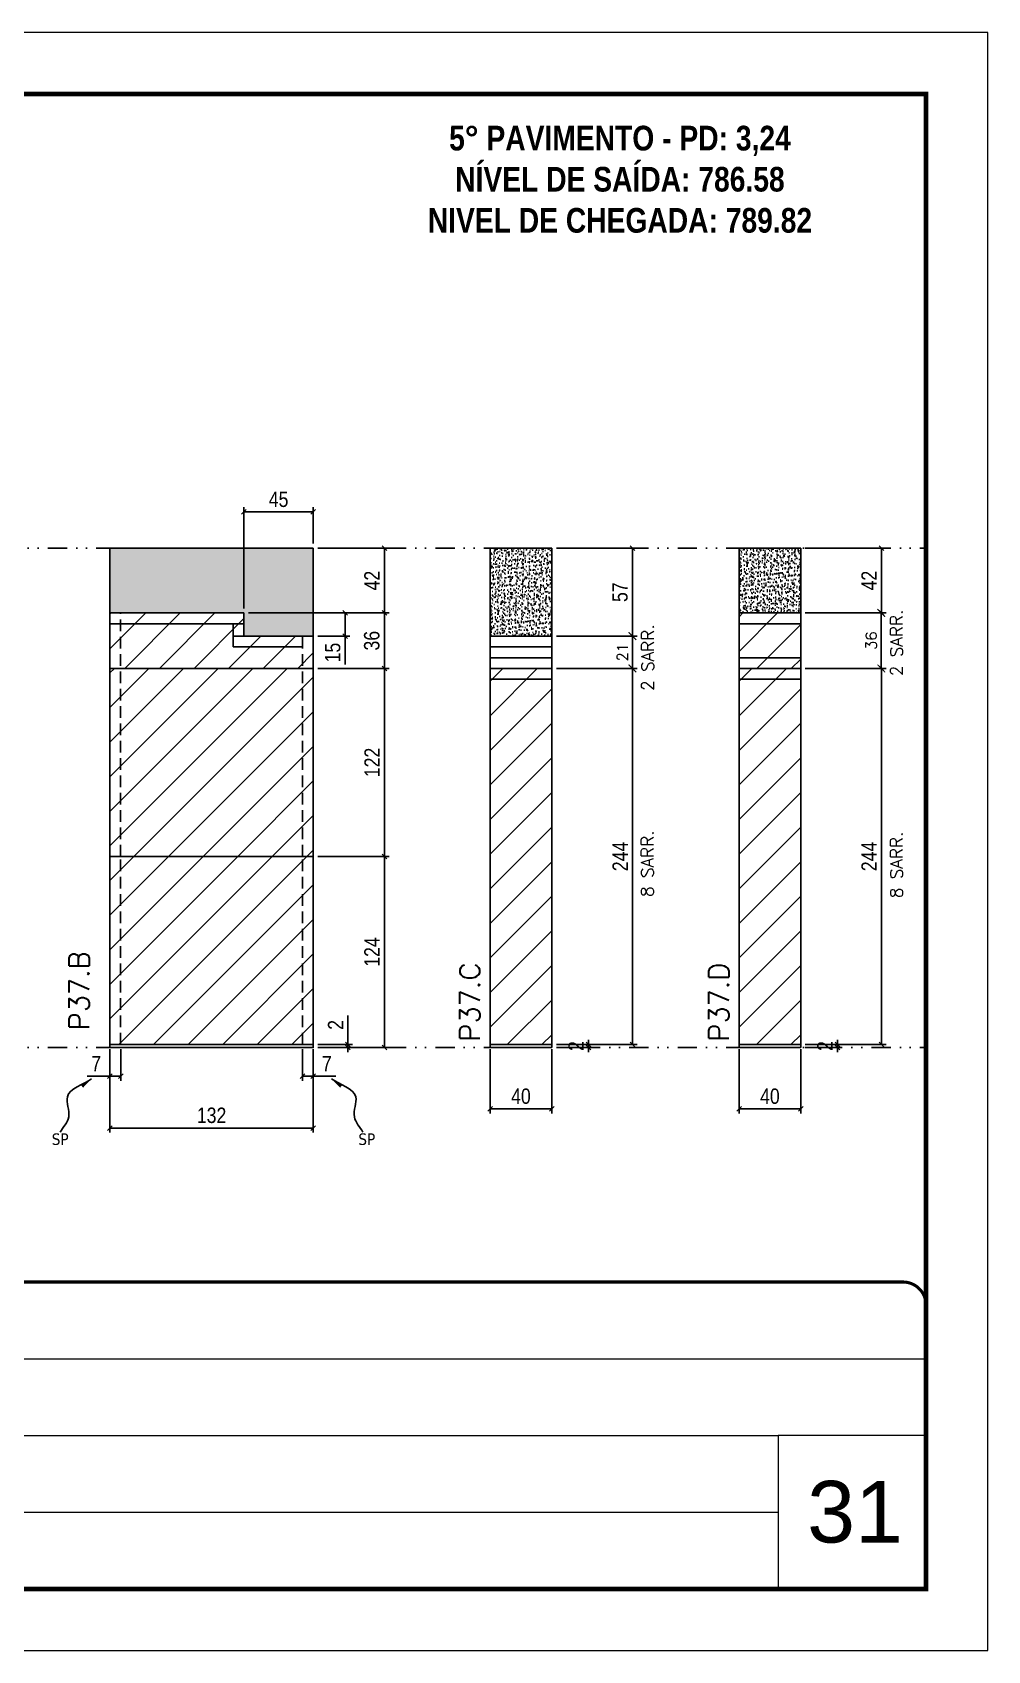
# Model space of a CAD drawing. Extents: x 28748 to 35002, y 14885 to 43501.
# Drawn here: x 32810 to 33430, y 34411 to 35461 of the extents above; entities that cross this region are included whole.
import ezdxf

# ---------------------------------------------------------------- set-up
doc = ezdxf.new("R2010")
doc.units = 0
for name, pattern in [('CONTINUO', [0]), ('DASHED', [0.75, 0.5, -0.25]), ('DIVIDE2', [0.625, 0.25, -0.125, 0, -0.125, 0, -0.125]), ('HIDDEN', [0.375, 0.25, -0.125])]:
    doc.linetypes.add(name, pattern=pattern)
for name, color, linetype, lineweight in [('CARIMBO', 255, 'Continuous', 9), ('Folhas', 255, 'Continuous', 9), ('Hachura', 251, 'Continuous', 9), ('SARRAFO DE PRESSAO', 251, 'DASHED', 9), ('Texto Seção', 7, 'Continuous', 15)]:
    doc.layers.add(name, color=color, linetype=linetype, lineweight=lineweight)
for name, color, linetype in [('COTA', 241, 'Continuous'), ('FUNDOS', 1, 'Continuous'), ('NOMENCLATURA', 7, 'Continuous'), ('Nível', 160, 'Continuous'), ('Painéis', 200, 'Continuous'), ('SARR_2.2x7', 40, 'Continuous'), ('Sarrafo de Pressão', 42, 'HIDDEN'), ('texto', 7, 'Continuous')]:
    doc.layers.add(name, color=color, linetype=linetype)
doc.styles.add('ARIAL', font='arial.ttf')
doc.styles.add('COTA TECNICA', font='techl___.ttf', dxfattribs={"height": 10})
doc.styles.add('COTA TECNICA-50', font='techl___.ttf', dxfattribs={"height": 10})
doc.styles.add('REGUA-120', font='ROMANS.shx', dxfattribs={"height": 15})
doc.styles.add('ROMANC', font='techb___.ttf', dxfattribs={"height": 2.5})
doc.styles.add('ROMANS', font='romans.shx')
doc.styles.get("Standard").update_dxf_attribs({"font": 'arial.ttf'})
doc.dimstyles.new('COTA PAINEL-50', dxfattribs={"dimtxt": 10, "dimasz": 3, "dimexe": 3, "dimexo": 3, "dimgap": 3, "dimtad": 1, "dimdec": 1, "dimzin": 12, "dimdsep": 46, "dimtxsty": 'COTA TECNICA-50', "dimblk1": 'OBLIQUE', "dimblk2": 'OBLIQUE', "dimsah": 1, "dimcen": 0.9, "dimclrd": 4, "dimclre": 4, "dimclrt": 240, "dimadec": 1, "dimazin": 3, "dimtfac": 1, "dimtdec": 1, "dimtmove": 0, "dimatfit": 3, "dimfxl": 1, "dimtolj": 1, "dimtzin": 12, "dimarcsym": 0})
doc.dimstyles.new('Cota Paínel', dxfattribs={"dimtxt": 7, "dimasz": 5, "dimexe": 3, "dimexo": 3, "dimgap": 3, "dimtad": 1, "dimdec": 1, "dimzin": 12, "dimdsep": 46, "dimtxsty": 'ROMANS', "dimblk": 'ARCHTICK', "dimcen": 0, "dimclrd": 4, "dimclre": 4, "dimclrt": 1, "dimadec": 1, "dimazin": 3, "dimtfac": 1, "dimtdec": 1, "dimtmove": 0, "dimatfit": 3, "dimldrblk": 'OBLIQUE', "dimfxl": 1, "dimtolj": 1, "dimtzin": 12, "dimarcsym": 0})
doc.dimstyles.new('PAINEL', dxfattribs={"dimtxt": 10, "dimasz": 3, "dimexe": 3, "dimexo": 3, "dimgap": 3, "dimtad": 1, "dimdec": 1, "dimzin": 12, "dimdsep": 46, "dimtxsty": 'COTA TECNICA', "dimblk1": 'OBLIQUE', "dimblk2": 'OBLIQUE', "dimsah": 1, "dimcen": 0.9, "dimclrd": 4, "dimclre": 4, "dimclrt": 240, "dimadec": 1, "dimazin": 3, "dimtfac": 1, "dimtdec": 1, "dimtmove": 0, "dimatfit": 3, "dimfxl": 1, "dimtolj": 1, "dimtzin": 12, "dimarcsym": 0})
doc.dimstyles.get("Standard").update_dxf_attribs({"dimtxt": 0.18, "dimasz": 0.18, "dimexe": 0.18, "dimexo": 0.0625, "dimgap": 0.09, "dimtad": 0, "dimtih": 1, "dimtoh": 1, "dimdec": 4, "dimzin": 0, "dimdsep": 46, "dimtxsty": 'Standard', "dimcen": 0.09, "dimadec": 0, "dimazin": 0, "dimtfac": 1, "dimtdec": 4, "dimtofl": 0, "dimtmove": 0, "dimatfit": 3, "dimfxl": 1, "dimtolj": 1, "dimtzin": 0, "dimarcsym": 0})
pattern_1 = [(45, (-98674.158, 2517.664), (-11.2253202, 11.2253202), [])]

# ---------------------------------------------------------------- blocks, each defined once
blk = doc.blocks.new('9999999999')
at = {"color": 30, "linetype": 'CONTINUO'}
for p, q in [((98564.6, 34379.6), (99584, 34379.6)), ((98564.6, 34329.8), (99488, 34329.8)), ((99584, 34329.8), (99488, 34329.8)), ((99488, 34329.8), (99488, 34230.2)), ((98564.6, 34280), (99488, 34280))]:
    blk.add_line(p, q, dxfattribs=at)
at = {"color": 30, "linetype": 'CONTINUO', "const_width": 2}
blk.add_lwpolyline([(99584, 34230.2), (99584, 34414.4, 0.414214), (99569, 34429.4), (98229, 34429.4, 0.414214), (98214, 34414.4), (98214, 34245.2, 0.414214), (98229, 34230.2), (99584, 34230.2)], format="xyb", dxfattribs=at)
at = {"layer": 'Folhas'}
blk.add_lwpolyline([(98139, 34190.2), (99624, 34190.2), (99624, 35240.2), (98139, 35240.2)], close=True, dxfattribs=at)
at = {"layer": 'Folhas', "color": 30, "const_width": 3}
blk.add_lwpolyline([(98214, 34230.2), (99584, 34230.2), (99584, 35200.2), (98214, 35200.2)], close=True, dxfattribs=at)
blk = doc.blocks.new('_Oblique')
at = {"color": 0, "linetype": 'ByBlock', "lineweight": -2}
blk.add_line((-0.5, -0.5), (0.5, 0.5), dxfattribs=at)
blk = doc.blocks.new('*D707')
at = {"layer": 'COTA', "color": 4, "lineweight": -2, "transparency": 16777216}
for p, q in [((33150.4, 35048), (33202.8, 35048)), ((33199.8, 34804), (33199.8, 35048)), ((33150.4, 34804), (33202.8, 34804))]:
    blk.add_line(p, q, dxfattribs=at)
at = {"layer": 'Defpoints', "color": 0, "transparency": 16777216}
for p in [(33147.4, 35048), (33199.8, 35048), (33147.4, 34804)]:
    blk.add_point(p, dxfattribs=at)
at = {"layer": 'COTA', "color": 4, "lineweight": -2, "transparency": 16777216, "xscale": 3, "yscale": 3, "zscale": 3}
for p, rotation in [((33199.8, 35048), 90), ((33199.8, 34804), 270)]:
    blk.add_blockref('_Oblique', p, dxfattribs=dict(at, rotation=rotation))
at = {"layer": 'COTA', "color": 240, "transparency": 16777216, "insert": (33191.8, 34926), "char_height": 10, "attachment_point": 5, "rotation": 90, "style": 'COTA TECNICA'}
blk.add_mtext('\\A1;244', dxfattribs=at)
blk = doc.blocks.new('*D708')
at = {"layer": 'COTA', "color": 4, "lineweight": -2, "transparency": 16777216}
for p, q in [((33150.4, 35126), (33202.8, 35126)), ((33199.8, 35069), (33199.8, 35126)), ((33150.4, 35069), (33202.8, 35069))]:
    blk.add_line(p, q, dxfattribs=at)
at = {"layer": 'Defpoints', "color": 0, "transparency": 16777216}
for p in [(33147.4, 35126), (33199.8, 35126), (33147.4, 35069)]:
    blk.add_point(p, dxfattribs=at)
at = {"layer": 'COTA', "color": 4, "lineweight": -2, "transparency": 16777216, "xscale": 3, "yscale": 3, "zscale": 3}
for p, rotation in [((33199.8, 35126), 90), ((33199.8, 35069), 270)]:
    blk.add_blockref('_Oblique', p, dxfattribs=dict(at, rotation=rotation))
at = {"layer": 'COTA', "color": 240, "transparency": 16777216, "insert": (33191.7, 35097.5), "char_height": 10, "attachment_point": 5, "rotation": 90, "style": 'COTA TECNICA'}
blk.add_mtext('\\A1;57', dxfattribs=at)
blk = doc.blocks.new('*D709')
at = {"layer": 'COTA', "color": 4, "lineweight": -2, "transparency": 16777216}
for p, q in [((33107.4, 34801), (33107.4, 34759.3)), ((33147.4, 34801), (33147.4, 34759.3)), ((33107.4, 34762.3), (33147.4, 34762.3))]:
    blk.add_line(p, q, dxfattribs=at)
at = {"layer": 'Defpoints', "color": 0, "transparency": 16777216}
for p in [(33107.4, 34804), (33147.4, 34804), (33147.4, 34762.3)]:
    blk.add_point(p, dxfattribs=at)
at = {"layer": 'COTA', "color": 4, "lineweight": -2, "transparency": 16777216, "xscale": 3, "yscale": 3, "zscale": 3, "rotation": 180}
blk.add_blockref('_Oblique', (33107.4, 34762.3), dxfattribs=at)
at = {"layer": 'COTA', "color": 4, "lineweight": -2, "transparency": 16777216, "xscale": 3, "yscale": 3, "zscale": 3}
blk.add_blockref('_Oblique', (33147.4, 34762.3), dxfattribs=at)
at = {"layer": 'COTA', "color": 240, "transparency": 16777216, "insert": (33127.4, 34770.4), "char_height": 10, "attachment_point": 5, "style": 'COTA TECNICA'}
blk.add_mtext('\\A1;40', dxfattribs=at)
blk = doc.blocks.new('*D710')
at = {"layer": 'COTA', "color": 4, "lineweight": -2, "transparency": 16777216}
for p, q in [((33150.4, 34804), (33174.2, 34804)), ((33150.4, 34802), (33174.2, 34802)), ((33171.2, 34804), (33171.2, 34807)), ((33171.2, 34802), (33171.2, 34804)), ((33171.2, 34802), (33171.2, 34799))]:
    blk.add_line(p, q, dxfattribs=at)
at = {"layer": 'Defpoints', "color": 0, "transparency": 16777216}
for p in [(33147.4, 34804), (33147.4, 34802), (33171.2, 34804)]:
    blk.add_point(p, dxfattribs=at)
at = {"layer": 'COTA', "color": 4, "lineweight": -2, "transparency": 16777216, "xscale": 3, "yscale": 3, "zscale": 3}
for p, rotation in [((33171.2, 34804), 270), ((33171.2, 34802), 90)]:
    blk.add_blockref('_Oblique', p, dxfattribs=dict(at, rotation=rotation))
at = {"layer": 'COTA', "color": 240, "transparency": 16777216, "insert": (33163.2, 34803), "char_height": 10, "attachment_point": 5, "rotation": 90, "style": 'COTA TECNICA-50'}
blk.add_mtext('\\A1;2', dxfattribs=at)
blk = doc.blocks.new('*D673')
at = {"layer": 'COTA', "color": 4, "lineweight": -2, "transparency": 16777216}
for p, q in [((32860.6, 34801), (32860.6, 34746.8)), ((32992.6, 34801), (32992.6, 34746.8)), ((32860.6, 34749.8), (32992.6, 34749.8))]:
    blk.add_line(p, q, dxfattribs=at)
at = {"layer": 'Defpoints', "color": 0, "transparency": 16777216}
for p in [(32860.6, 34804), (32992.6, 34804), (32992.6, 34749.8)]:
    blk.add_point(p, dxfattribs=at)
at = {"layer": 'COTA', "color": 4, "lineweight": -2, "transparency": 16777216, "xscale": 3, "yscale": 3, "zscale": 3, "rotation": 180}
blk.add_blockref('_Oblique', (32860.6, 34749.8), dxfattribs=at)
at = {"layer": 'COTA', "color": 4, "lineweight": -2, "transparency": 16777216, "xscale": 3, "yscale": 3, "zscale": 3}
blk.add_blockref('_Oblique', (32992.6, 34749.8), dxfattribs=at)
at = {"layer": 'COTA', "color": 240, "transparency": 16777216, "insert": (32926.6, 34758), "char_height": 10, "attachment_point": 5, "style": 'COTA TECNICA'}
blk.add_mtext('\\A1;132', dxfattribs=at)
blk = doc.blocks.new('*D674')
at = {"layer": 'COTA', "color": 4, "lineweight": -2, "transparency": 16777216}
for p, q in [((32995.6, 34926), (33041.8, 34926)), ((33038.8, 34802), (33038.8, 34926)), ((32995.6, 34802), (33041.8, 34802))]:
    blk.add_line(p, q, dxfattribs=at)
at = {"layer": 'Defpoints', "color": 0, "transparency": 16777216}
for p in [(32992.6, 34926), (33038.8, 34926), (32992.6, 34802)]:
    blk.add_point(p, dxfattribs=at)
at = {"layer": 'COTA', "color": 4, "lineweight": -2, "transparency": 16777216, "xscale": 3, "yscale": 3, "zscale": 3}
for p, rotation in [((33038.8, 34926), 90), ((33038.8, 34802), 270)]:
    blk.add_blockref('_Oblique', p, dxfattribs=dict(at, rotation=rotation))
at = {"layer": 'COTA', "color": 240, "transparency": 16777216, "insert": (33030.7, 34864), "char_height": 10, "attachment_point": 5, "rotation": 90, "style": 'COTA TECNICA-50'}
blk.add_mtext('\\A1;124', dxfattribs=at)
blk = doc.blocks.new('*D675')
at = {"layer": 'COTA', "color": 4, "lineweight": -2, "transparency": 16777216}
for p, q in [((33015.1, 34804), (33015.1, 34822.8)), ((32995.6, 34804), (33018.1, 34804)), ((32995.6, 34802), (33018.1, 34802)), ((33015.1, 34802), (33015.1, 34804)), ((33015.1, 34802), (33015.1, 34799))]:
    blk.add_line(p, q, dxfattribs=at)
at = {"layer": 'Defpoints', "color": 0, "transparency": 16777216}
for p in [(32992.6, 34804), (32992.6, 34802), (33015.1, 34802)]:
    blk.add_point(p, dxfattribs=at)
at = {"layer": 'COTA', "color": 4, "lineweight": -2, "transparency": 16777216, "xscale": 3, "yscale": 3, "zscale": 3}
for p, rotation in [((33015.1, 34804), 270), ((33015.1, 34802), 90)]:
    blk.add_blockref('_Oblique', p, dxfattribs=dict(at, rotation=rotation))
at = {"layer": 'COTA', "color": 240, "transparency": 16777216, "insert": (33007.1, 34816.7), "char_height": 10, "attachment_point": 5, "rotation": 90, "style": 'COTA TECNICA-50'}
blk.add_mtext('\\A1;2', dxfattribs=at)
blk = doc.blocks.new('*D676')
at = {"layer": 'COTA', "color": 4, "linetype": 'ByBlock', "lineweight": -2, "transparency": 16777216}
for p, q in [((32995.6, 35048), (33041.8, 35048)), ((33038.8, 34926), (33038.8, 35048)), ((32995.6, 34926), (33041.8, 34926))]:
    blk.add_line(p, q, dxfattribs=at)
at = {"layer": 'Defpoints', "color": 0, "linetype": 'ByBlock', "transparency": 16777216}
for p in [(32992.6, 35048), (33038.8, 35048), (32992.6, 34926)]:
    blk.add_point(p, dxfattribs=at)
at = {"layer": 'COTA', "color": 4, "linetype": 'ByBlock', "lineweight": -2, "transparency": 16777216, "xscale": 3, "yscale": 3, "zscale": 3}
for p, rotation in [((33038.8, 35048), 90), ((33038.8, 34926), 270)]:
    blk.add_blockref('_Oblique', p, dxfattribs=dict(at, rotation=rotation))
at = {"layer": 'COTA', "color": 240, "linetype": 'ByBlock', "transparency": 16777216, "insert": (33030.8, 34987), "char_height": 10, "attachment_point": 5, "rotation": 90, "style": 'COTA TECNICA'}
blk.add_mtext('\\A1;122', dxfattribs=at)
blk = doc.blocks.new('*D677')
at = {"layer": 'COTA', "color": 4, "lineweight": -2, "transparency": 16777216}
for p, q in [((32860.6, 34799), (32860.6, 34780.5)), ((32867.6, 34801), (32867.6, 34780.5)), ((32860.6, 34783.5), (32845.8, 34783.5)), ((32867.6, 34783.5), (32860.6, 34783.5))]:
    blk.add_line(p, q, dxfattribs=at)
at = {"layer": 'Defpoints', "color": 0, "transparency": 16777216}
for p in [(32860.6, 34802), (32867.6, 34804), (32860.6, 34783.5)]:
    blk.add_point(p, dxfattribs=at)
at = {"layer": 'COTA', "color": 4, "lineweight": -2, "transparency": 16777216, "xscale": 3, "yscale": 3, "zscale": 3, "rotation": 180}
blk.add_blockref('_Oblique', (32860.6, 34783.5), dxfattribs=at)
at = {"layer": 'COTA', "color": 4, "lineweight": -2, "transparency": 16777216, "xscale": 3, "yscale": 3, "zscale": 3}
blk.add_blockref('_Oblique', (32867.6, 34783.5), dxfattribs=at)
at = {"layer": 'COTA', "color": 240, "transparency": 16777216, "insert": (32851.7, 34791.6), "char_height": 10, "attachment_point": 5, "style": 'COTA TECNICA-50'}
blk.add_mtext('\\A1;7', dxfattribs=at)
blk = doc.blocks.new('*D678')
at = {"layer": 'COTA', "color": 4, "lineweight": -2, "transparency": 16777216}
for p, q in [((32985.6, 34801), (32985.6, 34780.5)), ((32992.6, 34799), (32992.6, 34780.5)), ((32985.6, 34783.5), (32992.6, 34783.5)), ((32992.6, 34783.5), (33007.3, 34783.5))]:
    blk.add_line(p, q, dxfattribs=at)
at = {"layer": 'Defpoints', "color": 0, "transparency": 16777216}
for p in [(32985.6, 34804), (32992.6, 34802), (32992.6, 34783.5)]:
    blk.add_point(p, dxfattribs=at)
at = {"layer": 'COTA', "color": 4, "lineweight": -2, "transparency": 16777216, "xscale": 3, "yscale": 3, "zscale": 3, "rotation": 180}
blk.add_blockref('_Oblique', (32985.6, 34783.5), dxfattribs=at)
at = {"layer": 'COTA', "color": 4, "lineweight": -2, "transparency": 16777216, "xscale": 3, "yscale": 3, "zscale": 3}
blk.add_blockref('_Oblique', (32992.6, 34783.5), dxfattribs=at)
at = {"layer": 'COTA', "color": 240, "transparency": 16777216, "insert": (33001.4, 34791.6), "char_height": 10, "attachment_point": 5, "style": 'COTA TECNICA-50'}
blk.add_mtext('\\A1;7', dxfattribs=at)
blk = doc.blocks.new('*D1707')
at = {"layer": 'Defpoints', "color": 0, "linetype": 'ByBlock', "transparency": 16777216}
for p in [(32947.6, 35084), (33038.8, 35084), (32992.6, 35048)]:
    blk.add_point(p, dxfattribs=at)
at = {"layer": 'FUNDOS', "color": 4, "linetype": 'ByBlock', "lineweight": -2, "transparency": 16777216}
for p, q in [((32950.6, 35084), (33041.8, 35084)), ((33038.8, 35048), (33038.8, 35084)), ((32995.6, 35048), (33041.8, 35048))]:
    blk.add_line(p, q, dxfattribs=at)
at = {"layer": 'FUNDOS', "color": 4, "linetype": 'ByBlock', "lineweight": -2, "transparency": 16777216, "xscale": 3, "yscale": 3, "zscale": 3}
for p, rotation in [((33038.8, 35084), 90), ((33038.8, 35048), 270)]:
    blk.add_blockref('_Oblique', p, dxfattribs=dict(at, rotation=rotation))
at = {"layer": 'FUNDOS', "color": 240, "linetype": 'ByBlock', "transparency": 16777216, "insert": (33030.6, 35066), "char_height": 10, "attachment_point": 5, "rotation": 90, "style": 'COTA TECNICA'}
blk.add_mtext('\\A1;36', dxfattribs=at)
blk = doc.blocks.new('*D679')
at = {"layer": 'COTA', "color": 4, "lineweight": -2, "transparency": 16777216}
for p, q in [((33312, 35048), (33364.5, 35048)), ((33361.5, 34804), (33361.5, 35048)), ((33312, 34804), (33364.5, 34804))]:
    blk.add_line(p, q, dxfattribs=at)
at = {"layer": 'Defpoints', "color": 0, "transparency": 16777216}
for p in [(33309, 35048), (33361.5, 35048), (33309, 34804)]:
    blk.add_point(p, dxfattribs=at)
at = {"layer": 'COTA', "color": 4, "lineweight": -2, "transparency": 16777216, "xscale": 3, "yscale": 3, "zscale": 3}
for p, rotation in [((33361.5, 35048), 90), ((33361.5, 34804), 270)]:
    blk.add_blockref('_Oblique', p, dxfattribs=dict(at, rotation=rotation))
at = {"layer": 'COTA', "color": 240, "transparency": 16777216, "insert": (33353.4, 34926), "char_height": 10, "attachment_point": 5, "rotation": 90, "style": 'COTA TECNICA'}
blk.add_mtext('\\A1;244', dxfattribs=at)
blk = doc.blocks.new('*D680')
at = {"layer": 'COTA', "color": 4, "lineweight": -2, "transparency": 16777216}
for p, q in [((33312, 35126), (33364.5, 35126)), ((33361.5, 35084), (33361.5, 35126)), ((33312, 35084), (33364.5, 35084))]:
    blk.add_line(p, q, dxfattribs=at)
at = {"layer": 'Defpoints', "color": 0, "transparency": 16777216}
for p in [(33309, 35126), (33361.5, 35126), (33309, 35084)]:
    blk.add_point(p, dxfattribs=at)
at = {"layer": 'COTA', "color": 4, "lineweight": -2, "transparency": 16777216, "xscale": 3, "yscale": 3, "zscale": 3}
for p, rotation in [((33361.5, 35126), 90), ((33361.5, 35084), 270)]:
    blk.add_blockref('_Oblique', p, dxfattribs=dict(at, rotation=rotation))
at = {"layer": 'COTA', "color": 240, "transparency": 16777216, "insert": (33353.4, 35105), "char_height": 10, "attachment_point": 5, "rotation": 90, "style": 'COTA TECNICA'}
blk.add_mtext('\\A1;42', dxfattribs=at)
blk = doc.blocks.new('*D681')
at = {"layer": 'COTA', "color": 4, "lineweight": -2, "transparency": 16777216}
for p, q in [((33269, 34801), (33269, 34759.3)), ((33309, 34801), (33309, 34759.3)), ((33269, 34762.3), (33309, 34762.3))]:
    blk.add_line(p, q, dxfattribs=at)
at = {"layer": 'Defpoints', "color": 0, "transparency": 16777216}
for p in [(33269, 34804), (33309, 34804), (33309, 34762.3)]:
    blk.add_point(p, dxfattribs=at)
at = {"layer": 'COTA', "color": 4, "lineweight": -2, "transparency": 16777216, "xscale": 3, "yscale": 3, "zscale": 3, "rotation": 180}
blk.add_blockref('_Oblique', (33269, 34762.3), dxfattribs=at)
at = {"layer": 'COTA', "color": 4, "lineweight": -2, "transparency": 16777216, "xscale": 3, "yscale": 3, "zscale": 3}
blk.add_blockref('_Oblique', (33309, 34762.3), dxfattribs=at)
at = {"layer": 'COTA', "color": 240, "transparency": 16777216, "insert": (33289, 34770.4), "char_height": 10, "attachment_point": 5, "style": 'COTA TECNICA'}
blk.add_mtext('\\A1;40', dxfattribs=at)
blk = doc.blocks.new('*D682')
at = {"layer": 'COTA', "color": 4, "lineweight": -2, "transparency": 16777216}
for p, q in [((33312, 34804), (33335.8, 34804)), ((33312, 34802), (33335.8, 34802)), ((33332.8, 34804), (33332.8, 34807)), ((33332.8, 34802), (33332.8, 34804)), ((33332.8, 34802), (33332.8, 34799))]:
    blk.add_line(p, q, dxfattribs=at)
at = {"layer": 'Defpoints', "color": 0, "transparency": 16777216}
for p in [(33309, 34804), (33309, 34802), (33332.8, 34804)]:
    blk.add_point(p, dxfattribs=at)
at = {"layer": 'COTA', "color": 4, "lineweight": -2, "transparency": 16777216, "xscale": 3, "yscale": 3, "zscale": 3}
for p, rotation in [((33332.8, 34804), 270), ((33332.8, 34802), 90)]:
    blk.add_blockref('_Oblique', p, dxfattribs=dict(at, rotation=rotation))
at = {"layer": 'COTA', "color": 240, "transparency": 16777216, "insert": (33324.8, 34803), "char_height": 10, "attachment_point": 5, "rotation": 90, "style": 'COTA TECNICA-50'}
blk.add_mtext('\\A1;2', dxfattribs=at)
blk = doc.blocks.new('_ArchTick')
at = {"color": 0, "linetype": 'ByBlock', "const_width": 0.15}
blk.add_lwpolyline([(-0.5, -0.5), (0.5, 0.5)], dxfattribs=at)
blk = doc.blocks.new('*D1708')
at = {"layer": 'COTA', "color": 4, "lineweight": -2, "transparency": 16777216}
for p, q in [((33312, 35084), (33364.3, 35084)), ((33361.3, 35048), (33361.3, 35084)), ((33312, 35048), (33364.3, 35048))]:
    blk.add_line(p, q, dxfattribs=at)
at = {"layer": 'Defpoints', "color": 0, "transparency": 16777216}
for p in [(33309, 35084), (33361.3, 35084), (33309, 35048)]:
    blk.add_point(p, dxfattribs=at)
at = {"layer": 'COTA', "color": 4, "lineweight": -2, "transparency": 16777216, "xscale": 5, "yscale": 5, "zscale": 5}
for p, rotation in [((33361.3, 35084), 90), ((33361.3, 35048), 270)]:
    blk.add_blockref('_ArchTick', p, dxfattribs=dict(at, rotation=rotation))
at = {"layer": 'COTA', "color": 1, "transparency": 16777216, "insert": (33354.8, 35066), "char_height": 7, "attachment_point": 5, "rotation": 90, "style": 'ROMANS'}
blk.add_mtext('\\A1;36', dxfattribs=at)
blk = doc.blocks.new('*D1709')
at = {"layer": 'COTA', "color": 4, "lineweight": -2, "transparency": 16777216}
for p, q in [((33150.4, 35069), (33202.8, 35069)), ((33199.8, 35048), (33199.8, 35069)), ((33150.4, 35048), (33202.8, 35048))]:
    blk.add_line(p, q, dxfattribs=at)
at = {"layer": 'Defpoints', "color": 0, "transparency": 16777216}
for p in [(33147.4, 35069), (33199.8, 35069), (33147.4, 35048)]:
    blk.add_point(p, dxfattribs=at)
at = {"layer": 'COTA', "color": 4, "lineweight": -2, "transparency": 16777216, "xscale": 5, "yscale": 5, "zscale": 5}
for p, rotation in [((33199.8, 35069), 90), ((33199.8, 35048), 270)]:
    blk.add_blockref('_ArchTick', p, dxfattribs=dict(at, rotation=rotation))
at = {"layer": 'COTA', "color": 1, "transparency": 16777216, "insert": (33193.3, 35058.5), "char_height": 7, "attachment_point": 5, "rotation": 90, "style": 'ROMANS'}
blk.add_mtext('\\A1;21', dxfattribs=at)
blk = doc.blocks.new('*D1434')
at = {"layer": 'COTA', "color": 4, "lineweight": -2, "transparency": 16777216}
for p, q in [((32995.6, 35126), (33041.8, 35126)), ((33038.8, 35084), (33038.8, 35126)), ((32950.6, 35084), (33041.8, 35084))]:
    blk.add_line(p, q, dxfattribs=at)
at = {"layer": 'Defpoints', "color": 0, "transparency": 16777216}
for p in [(32992.6, 35126), (33038.8, 35126), (32947.6, 35084)]:
    blk.add_point(p, dxfattribs=at)
at = {"layer": 'COTA', "color": 4, "lineweight": -2, "transparency": 16777216, "xscale": 3, "yscale": 3, "zscale": 3}
for p, rotation in [((33038.8, 35126), 90), ((33038.8, 35084), 270)]:
    blk.add_blockref('_Oblique', p, dxfattribs=dict(at, rotation=rotation))
at = {"layer": 'COTA', "color": 240, "transparency": 16777216, "insert": (33030.7, 35105), "char_height": 10, "attachment_point": 5, "rotation": 90, "style": 'COTA TECNICA'}
blk.add_mtext('\\A1;42', dxfattribs=at)
blk = doc.blocks.new('*D2339')
at = {"layer": 'COTA', "color": 4, "lineweight": -2, "transparency": 16777216}
for p, q in [((32950.6, 35084), (33016.3, 35084)), ((33013.3, 35084), (33013.3, 35069)), ((32995.6, 35069), (33016.3, 35069)), ((33013.3, 35069), (33013.3, 35050.6))]:
    blk.add_line(p, q, dxfattribs=at)
at = {"layer": 'Defpoints', "color": 0, "transparency": 16777216}
for p in [(32947.6, 35084), (32992.6, 35069), (33013.3, 35069)]:
    blk.add_point(p, dxfattribs=at)
at = {"layer": 'COTA', "color": 4, "lineweight": -2, "transparency": 16777216, "xscale": 3, "yscale": 3, "zscale": 3}
for p, rotation in [((33013.3, 35084), 90), ((33013.3, 35069), 270)]:
    blk.add_blockref('_Oblique', p, dxfattribs=dict(at, rotation=rotation))
at = {"layer": 'COTA', "color": 240, "transparency": 16777216, "insert": (33005.2, 35058.3), "char_height": 10, "attachment_point": 5, "rotation": 90, "style": 'COTA TECNICA'}
blk.add_mtext('\\A1;15', dxfattribs=at)
blk = doc.blocks.new('*D2340')
at = {"layer": 'COTA', "color": 4, "lineweight": -2, "transparency": 16777216}
for p, q in [((32947.6, 35087), (32947.6, 35152.6)), ((32947.6, 35149.6), (32992.6, 35149.6)), ((32992.6, 35129), (32992.6, 35152.6))]:
    blk.add_line(p, q, dxfattribs=at)
at = {"layer": 'Defpoints', "color": 0, "transparency": 16777216}
for p in [(32992.6, 35149.6), (32992.6, 35126), (32947.6, 35084)]:
    blk.add_point(p, dxfattribs=at)
at = {"layer": 'COTA', "color": 4, "lineweight": -2, "transparency": 16777216, "xscale": 3, "yscale": 3, "zscale": 3, "rotation": 180}
blk.add_blockref('_Oblique', (32947.6, 35149.6), dxfattribs=at)
at = {"layer": 'COTA', "color": 4, "lineweight": -2, "transparency": 16777216, "xscale": 3, "yscale": 3, "zscale": 3}
blk.add_blockref('_Oblique', (32992.6, 35149.6), dxfattribs=at)
at = {"layer": 'COTA', "color": 240, "transparency": 16777216, "insert": (32970.1, 35157.7), "char_height": 10, "attachment_point": 5, "style": 'COTA TECNICA'}
blk.add_mtext('\\A1;45', dxfattribs=at)

msp = doc.modelspace()

# ---------------------------------------------------------------- hatches: boundary and pattern name
at = {"layer": 'COTA', "linetype": 'ByBlock'}
h = msp.add_hatch(dxfattribs=at)
h.set_pattern_fill('AR-CONC', color=256, scale=0.03)
h.paths.add_polyline_path([(32992.57, 35126), (32860.57, 35126), (32860.57, 35084), (32947.57, 35084), (32947.57, 35069), (32992.57, 35069)])
h = msp.add_hatch(dxfattribs=at)
h.set_pattern_fill('AR-CONC', color=256, scale=0.03)
h.set_pattern_definition([(50, (-98506.6753, 8259.739), (5.46554007, -0.47817257), [0.5715, -6.2865]), (355, (-98506.675, 8259.739), (-1.05730264, 5.73170536), [0.4572, -5.02921753]), (100.4514447, (-98506.22, 8259.6994), (4.40823741, 5.25353256), [0.48570026, -5.34270734]), (46.1842, (-98506.675, 8261.263), (8.13237123, -1.26126984), [0.85725, -9.42975]), (96.6355576, (-98505.9976, 8261.158), (7.122124, 7.42278374), [0.7285507, -8.01406824]), (351.184151, (-98506.675, 8261.263), (7.122124, 7.42278374), [0.685799, -7.54379196]), (21, (-98505.9133, 8260.882), (4.54843174, -3.06795595), [0.5715, -6.2865]), (326, (-98505.913, 8260.882), (1.85406085, 5.52563898), [0.4572, -5.0292]), (71.451445, (-98505.534, 8260.6265), (6.40249258, 2.45768307), [0.48570026, -5.34269813]), (37.5, (-98506.6753, 8259.7392), (0.092658098, 2.536651166), [0, -4.96824, 0, -5.1054, 0, -5.04825]), (7.5, (-98506.6753, 8259.7392), (2.004589875, 3.005417245), [0, -2.91084, 0, -4.85394, 0, -1.92405]), (327.5, (-98508.3745, 8259.7392), (4.067717855, -0.17186232), [0, -1.905, 0, -5.9436, 0, -7.8867]), (317.5, (-98509.1365, 8259.7392), (4.44387544, 0.76279473), [0, -2.4765, 0, -3.94716, 0, -5.6007])])
h.paths.add_polyline_path([(33107.35, 35068.98), (33147.35, 35068.98), (33147.35, 35126), (33107.35, 35126)])
h = msp.add_hatch(dxfattribs=at)
h.set_pattern_fill('AR-CONC', color=256, scale=0.03)
h.set_pattern_definition([(50, (-98345.019, 8290.739), (5.46554007, -0.47817257), [0.5715, -6.2865]), (355, (-98345.019, 8290.739), (-1.05730264, 5.73170536), [0.4572, -5.02921753]), (100.4514447, (-98344.564, 8290.6994), (4.40823741, 5.25353256), [0.48570026, -5.34270734]), (46.1842, (-98345.019, 8292.263), (8.13237123, -1.26126984), [0.85725, -9.42975]), (96.6355576, (-98344.3415, 8292.158), (7.122124, 7.42278374), [0.7285507, -8.01406824]), (351.184151, (-98345.019, 8292.263), (7.122124, 7.42278374), [0.685799, -7.54379196]), (21, (-98344.257, 8291.882), (4.54843174, -3.06795595), [0.5715, -6.2865]), (326, (-98344.257, 8291.882), (1.85406085, 5.52563898), [0.4572, -5.0292]), (71.451445, (-98343.878, 8291.6265), (6.40249258, 2.45768307), [0.48570026, -5.34269813]), (37.5, (-98345.0192, 8290.7392), (0.092658098, 2.536651166), [0, -4.96824, 0, -5.1054, 0, -5.04825]), (7.5, (-98345.0192, 8290.7392), (2.004589875, 3.005417245), [0, -2.91084, 0, -4.85394, 0, -1.92405]), (327.5, (-98346.7185, 8290.7392), (4.067717855, -0.17186232), [0, -1.905, 0, -5.9436, 0, -7.8867]), (317.5, (-98347.4805, 8290.7392), (4.44387544, 0.76279473), [0, -2.4765, 0, -3.94716, 0, -5.6007])])
h.paths.add_polyline_path([(33269.01, 35083.98), (33309.01, 35083.98), (33309.01, 35126), (33269.01, 35126)])
at = {"layer": 'Hachura'}
h = msp.add_hatch(dxfattribs=at)
h.set_pattern_fill('ANSI31', color=256, scale=5)
h.paths.add_polyline_path([(32992.57, 35069), (32947.57, 35069), (32947.57, 35084), (32860.57, 35084), (32860.57, 35048), (32992.57, 35048)])
at = {"layer": 'Hachura', "linetype": 'ByBlock'}
h = msp.add_hatch(dxfattribs=at)
h.set_pattern_fill('ANSI31', color=256, scale=5)
h.set_pattern_definition([(45, (28996.309, 35568.31), (-11.22532, 11.22532), [])])
h.paths.add_polyline_path([(33309.01, 35083.98), (33269.01, 35083.98), (33269.01, 35047.98), (33309.01, 35047.98)])
h = msp.add_hatch(dxfattribs=at)
h.set_pattern_fill('ANSI31', color=256, scale=5)
h.set_pattern_definition(pattern_1)
h.paths.add_polyline_path([(32860.57, 35048), (32860.57, 34926), (32992.57, 34926), (32992.57, 35048)])
h = msp.add_hatch(dxfattribs=at)
h.set_pattern_fill('ANSI31', color=256, scale=5)
h.set_pattern_definition([(45, (-98713.926, 2517.664), (-11.2253202, 11.2253202), [])])
h.paths.add_polyline_path([(33147.35, 35047.98), (33107.35, 35047.98), (33107.35, 34804), (33147.35, 34804)])
h = msp.add_hatch(dxfattribs=at)
h.set_pattern_fill('ANSI31', color=256, scale=5)
h.set_pattern_definition([(45, (-98552.27, 2517.664), (-11.2253202, 11.2253202), [])])
h.paths.add_polyline_path([(33309.01, 35047.98), (33269.01, 35047.98), (33269.01, 34804), (33309.01, 34804)])
h = msp.add_hatch(dxfattribs=at)
h.set_pattern_fill('ANSI31', color=256, scale=5)
h.set_pattern_definition(pattern_1)
h.paths.add_polyline_path([(32992.57, 34926), (32860.57, 34926), (32860.57, 34804), (32992.57, 34804)])

# ---------------------------------------------------------------- linework, layer by layer
at = {"layer": 'COTA', "linetype": 'ByBlock'}
for p, q in [((32992.57, 35126), (32860.57, 35126)), ((32860.57, 35126), (32860.57, 35084)), ((32992.57, 35069), (32992.57, 35126))]:
    msp.add_line(p, q, dxfattribs=at)
for points in [[(33107.35, 35068.98), (33147.35, 35068.98), (33147.35, 35126), (33107.35, 35126)], [(33269.01, 35083.98), (33309.01, 35083.98), (33309.01, 35126), (33269.01, 35126)]]:
    msp.add_lwpolyline(points, close=True, dxfattribs=at)
at = {"layer": 'Nível', "color": 4, "linetype": 'DIVIDE2', "ltscale": 50}
for p, q in [((32380, 35126), (33390.34, 35126)), ((32380, 34802), (33390.34, 34802))]:
    msp.add_line(p, q, dxfattribs=at)
at = {"layer": 'Painéis'}
for p, q in [((32947.57, 35084), (32860.57, 35084)), ((32860.57, 35084), (32860.57, 35048)), ((32947.57, 35069), (32947.57, 35084)), ((32992.57, 35069), (32947.57, 35069)), ((32992.57, 35048), (32992.57, 35069)), ((32860.57, 35048), (32992.57, 35048)), ((33107.35, 34804), (33147.35, 34804)), ((33107.35, 34802), (33107.35, 34804)), ((33147.35, 34802), (33107.35, 34802)), ((33147.35, 34804), (33147.35, 34802)), ((33269.01, 34804), (33309.01, 34804)), ((33269.01, 34802), (33269.01, 34804)), ((33309.01, 34802), (33269.01, 34802)), ((33309.01, 34804), (33309.01, 34802))]:
    msp.add_line(p, q, dxfattribs=at)
for points in [[(33269.01, 35083.98), (33309.01, 35083.98), (33309.01, 35047.98), (33269.01, 35047.98)], [(33107.35, 35068.98), (33147.35, 35068.98), (33147.35, 35047.98), (33107.35, 35047.98)], [(32992.57, 34926), (32860.57, 34926), (32860.57, 35048), (32992.57, 35048)], [(33107.35, 34804), (33147.35, 34804), (33147.35, 35047.98), (33107.35, 35047.98)], [(33269.01, 34804), (33309.01, 34804), (33309.01, 35047.98), (33269.01, 35047.98)], [(32860.57, 34804), (32992.57, 34804), (32992.57, 34926), (32860.57, 34926)], [(32860.57, 34804), (32992.57, 34804), (32992.57, 34802), (32860.57, 34802)]]:
    msp.add_lwpolyline(points, close=True, dxfattribs=at)
at = {"layer": 'SARR_2.2x7'}
for p, q in [((32947.57, 35077), (32860.57, 35077)), ((32940.57, 35069), (32940.57, 35077)), ((33269.01, 35076.98), (33309.01, 35076.98)), ((32947.57, 35069), (32940.57, 35069)), ((32940.57, 35069), (32940.57, 35062)), ((32985.57, 35062), (32940.57, 35062)), ((33107.35, 35061.98), (33147.35, 35061.98)), ((33107.35, 35054.98), (33147.35, 35054.98)), ((33269.01, 35054.98), (33309.01, 35054.98)), ((33107.35, 35040.98), (33147.35, 35040.98)), ((33269.01, 35040.98), (33309.01, 35040.98))]:
    msp.add_line(p, q, dxfattribs=at)
at = {"layer": 'Sarrafo de Pressão', "ltscale": 30}
for p, q in [((32867.57, 34926), (32867.57, 35084)), ((32985.57, 34926), (32985.57, 35069)), ((32867.57, 34804), (32867.57, 34926)), ((32985.57, 34804), (32985.57, 34926))]:
    msp.add_line(p, q, dxfattribs=at)

# ---------------------------------------------------------------- block references
at = {"layer": 'SARRAFO DE PRESSAO', "color": 6, "linetype": 'ByBlock'}
msp.add_blockref('9999999999', (-66193.64, 220.51), dxfattribs=at)

# ---------------------------------------------------------------- texts
at = {"layer": 'CARIMBO', "style": 'ARIAL'}
msp.add_text('31', height=40, dxfattribs=at).set_placement((33313.2, 34480.86))
at = {"layer": 'NOMENCLATURA', "color": 2, "insert": (33191.67, 35426.78), "char_height": 16, "attachment_point": 2, "style": 'ROMANC'}
msp.add_mtext_dynamic_manual_height_columns('\\P5° PAVIMENTO - PD: 3,24\\PNÍVEL DE SAÍDA: 786.58\\PNIVEL DE CHEGADA: 789.82', width=300.2766, gutter_width=1, heights=[0], dxfattribs=at)
at = {"layer": 'texto', "color": 0, "char_height": 7.5, "attachment_point": 5}
for insert in [(32828.33, 34742.51), (33027.35, 34742.51)]:
    msp.add_mtext('{\\fTahoma|b0|i0|c0|p34;\\C4;SP}', dxfattribs=dict(at, insert=insert))
at = {"layer": 'Texto Seção', "linetype": 'Continuous', "style": 'ROMANS'}
for s, p in [('2 SARR.', (33375.18, 35043)), ('2 SARR.', (33213.67, 35033.43)), ('8 SARR.', (33213.47, 34899.74)), ('8 SARR.', (33375.18, 34898.92))]:
    msp.add_text(s, height=8, rotation=90, dxfattribs=at).set_placement(p)
at = {"layer": 'Texto Seção', "char_height": 13, "width": 285.3299, "attachment_point": 7, "rotation": 90, "style": 'REGUA-120'}
for s, insert in [('P37.B', (32847.1, 34813.25)), ('P37.C', (33100.7, 34805.93)), ('P37.D', (33262.36, 34805.93))]:
    msp.add_mtext(s, dxfattribs=dict(at, insert=insert))

# ---------------------------------------------------------------- dimensions: what is measured, and where the dimension line sits
at = {"layer": 'COTA'}
for base, p1, p2, dimstyle, picture, middle in [((32992.57, 35149.62), (32947.57, 35084), (32992.57, 35126), 'PAINEL', '*D2340', (32970.07, 35157.73)), ((32992.57, 34783.49), (32985.57, 34804), (32992.57, 34802), 'COTA PAINEL-50', '*D678', (33001.44, 34791.56))]:
    dim = msp.add_linear_dim(base=base, p1=p1, p2=p2, dimstyle=dimstyle, dxfattribs=at)
    dim.commit()
    dim.dimension.update_dxf_attribs({"geometry": picture, "text_midpoint": middle})
for base, p1, p2, picture, middle in [((33038.81, 35126), (32947.57, 35084), (32992.57, 35126), '*D1434', (33030.74, 35105)), ((33199.84, 35126), (33147.35, 35068.98), (33147.35, 35126), '*D708', (33191.73, 35097.49)), ((33361.5, 35126), (33309.01, 35083.98), (33309.01, 35126), '*D680', (33353.42, 35104.99)), ((33199.84, 35047.98), (33147.35, 34804), (33147.35, 35047.98), '*D707', (33191.77, 34925.99)), ((33361.5, 35047.98), (33309.01, 34804), (33309.01, 35047.98), '*D679', (33353.42, 34925.99))]:
    dim = msp.add_linear_dim(base=base, p1=p1, p2=p2, angle=90, dimstyle='PAINEL', override={"dimarcsym": 2}, dxfattribs=at)
    dim.commit()
    dim.dimension.update_dxf_attribs({"geometry": picture, "text_midpoint": middle})
for base, p1, p2, angle, dimstyle, picture, middle in [((33013.35, 35069), (32947.57, 35084), (32992.57, 35069), 90, 'PAINEL', '*D2339', (33005.24, 35058.32)), ((33361.34, 35083.98), (33309.01, 35047.98), (33309.01, 35083.98), 90, 'Cota Paínel', '*D1708', (33354.84, 35065.98)), ((33199.84, 35068.98), (33147.35, 35047.98), (33147.35, 35068.98), 90, 'Cota Paínel', '*D1709', (33193.34, 35058.48)), ((33038.81, 34926), (32992.57, 34802), (32992.57, 34926), 90, 'COTA PAINEL-50', '*D674', (33030.74, 34864)), ((32860.57, 34783.49), (32867.57, 34804), (32860.57, 34802), 180, 'COTA PAINEL-50', '*D677', (32851.71, 34791.56))]:
    dim = msp.add_linear_dim(base=base, p1=p1, p2=p2, angle=angle, dimstyle=dimstyle, dxfattribs=at)
    dim.commit()
    dim.dimension.update_dxf_attribs({"geometry": picture, "text_midpoint": middle})
at = {"layer": 'COTA', "linetype": 'ByBlock'}
dim = msp.add_linear_dim(base=(33038.81, 35048), p1=(32992.57, 34926), p2=(32992.57, 35048), angle=90, dimstyle='PAINEL', dxfattribs=at)
dim.commit()
dim.dimension.update_dxf_attribs({"geometry": '*D676', "text_midpoint": (33030.75, 34987)})
at = {"layer": 'COTA'}
for base, p1, p2, picture, middle in [((33015.1, 34802), (32992.57, 34804), (32992.57, 34802), '*D675', (33015.1, 34816.75)), ((33171.17, 34804), (33147.35, 34802), (33147.35, 34804), '*D710', (33171.17, 34803)), ((33332.82, 34804), (33309.01, 34802), (33309.01, 34804), '*D682', (33332.82, 34803))]:
    dim = msp.add_linear_dim(base=base, p1=p1, p2=p2, angle=90, dimstyle='COTA PAINEL-50', dxfattribs=at)
    dim.commit()
    dim.dimension.update_dxf_attribs({"geometry": picture, "text_midpoint": middle, "dimtype": 160})
for base, p1, p2, picture, middle in [((32992.57, 34749.83), (32860.57, 34804), (32992.57, 34804), '*D673', (32926.57, 34758.05)), ((33147.35, 34762.27), (33107.35, 34804), (33147.35, 34804), '*D709', (33127.35, 34770.38)), ((33309.01, 34762.27), (33269.01, 34804), (33309.01, 34804), '*D681', (33289.01, 34770.38))]:
    dim = msp.add_linear_dim(base=base, p1=p1, p2=p2, dimstyle='PAINEL', override={"dimarcsym": 2}, dxfattribs=at)
    dim.commit()
    dim.dimension.update_dxf_attribs({"geometry": picture, "text_midpoint": middle})
at = {"layer": 'FUNDOS', "linetype": 'ByBlock'}
dim = msp.add_linear_dim(base=(33038.81, 35084), p1=(32992.57, 35048), p2=(32947.57, 35084), angle=90, dimstyle='PAINEL', dxfattribs=at)
dim.commit()
dim.dimension.update_dxf_attribs({"geometry": '*D1707', "text_midpoint": (33038.81, 35066), "dimtype": 160})

# ---------------------------------------------------------------- leaders
at = {"layer": 'COTA', "path_type": 1}
for points in [[(32848.74, 34781.82), (32832.96, 34769.99), (32833.88, 34756.98), (32828.33, 34747.2)], [(33004.4, 34781.82), (33020.19, 34769.99), (33019.26, 34756.98), (33024.82, 34747.2)]]:
    msp.add_leader(points, dimstyle='Standard', override={"dimasz": 8}, dxfattribs=at)

doc.saveas('drawing.dxf')
